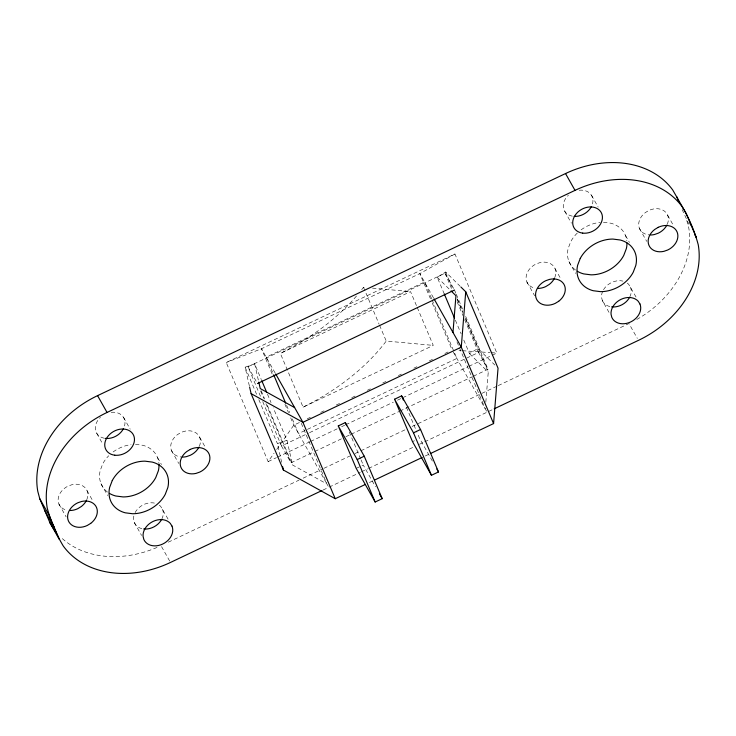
<?xml version="1.0" encoding="UTF-8"?>
<svg xmlns="http://www.w3.org/2000/svg" width="736" height="736" viewBox="0 0 736 736"><rect width="100%" height="100%" fill="white"/><g stroke="black" fill="none" stroke-linecap="round" stroke-linejoin="round"><path stroke-width="0.55" stroke-dasharray="3.68 2.76" d="M485.824 402.187L488.253 372.112L465.676 318.734M468.906 366.316L496.846 353.059L454.958 254.003L226.256 362.535L268.134 461.592L274.059 453.192M276.69 449.448L293.802 425.169L300.012 422.225M444.305 293.995L437.221 277.251L445.666 271.998L460.12 286.24M463.781 340.05L469.531 353.666L477.986 348.413L494.831 365.028M454.958 254.003L419.824 273.608L261.492 348.754L226.256 362.535M260.498 396.308L247.986 366.73L445.032 273.212L453.946 289.036M417.22 307.427L433.274 345.386L303.085 407.164L280.352 353.4L410.532 291.612L416.778 306.369M307.252 418.784L310.353 417.312M320.703 412.399L325.882 409.943M336.232 405.03L341.403 402.574M351.753 397.67L356.923 395.214M367.273 390.301L370.383 388.829M382.794 382.932L385.903 381.46M398.323 375.562L401.424 374.09M413.844 368.202L416.944 366.721M429.364 360.833L432.474 359.361M444.894 353.464L447.994 351.992M262.734 401.598L281.502 445.97L308.458 433.173M309.497 432.685L478.538 352.461L488.014 369.27L473.487 376.16M268.134 461.592L276.414 457.663M277.454 457.176L309.534 441.95M310.564 441.462L337.474 428.692M341.614 426.724L344.715 425.252M345.754 424.755L393.355 402.169M397.495 400.2L401.635 398.24M402.666 397.744L467.866 366.804M281.502 445.97L290.968 462.788L313.784 451.959M314.824 451.462L341.789 438.665M345.938 436.696L350.078 434.728M351.118 434.24L398.82 411.599M399.86 411.111L472.457 376.657M168.259 542.193L299 480.139M303.149 478.17L322.865 468.814M323.895 468.326L349.839 456.016M355.028 453.551L405.867 429.419M412.096 426.466L497.186 386.087M498.217 385.6L628.958 323.546L637.321 338.385M356.215 468.381L363.253 465.042L375.507 486.8M412.51 441.664L414.515 440.708M322.994 490.066L328.182 487.6M329.222 487.103L360.355 472.337M361.385 471.84L367.614 468.887M368.653 468.39L414.304 446.724M419.492 444.268L423.642 442.299M424.681 441.802L493.166 409.299M369.398 482.512L372.499 481.04M425.279 455.989L428.38 454.517M249.357 385.922L245.116 367.181L254.665 363.888L261.308 379.583M281.667 462.337L277.426 443.596L286.976 440.303L273.258 407.845M459.016 350.492L461.306 350.649M462.447 350.722L489.964 352.59M491.114 352.664L496.846 353.059M361.67 289.69A173.098 106.619 -22.9 0 0 363.51 287.298L366.868 287.601M372.462 288.116L410.532 291.612M303.085 407.164A173.098 106.619 -22.9 0 0 386.244 341.072L433.274 345.386M603.446 222.263L610.76 223.192A31.206 24.518 -29.4 0 1 626.842 240.773M135.479 444.351L142.793 445.28A31.206 24.518 -29.4 0 1 158.875 462.861M267.334 405.315L292.56 464.986L326.959 484.012L328.615 486.956M437.221 277.251L450.239 290.085M469.531 353.666L488.253 372.112M636.042 297.04L628.746 284.455A15.603 12.264 -29.4 0 0 626.189 282.385M168.075 519.128L160.788 506.543A15.603 12.264 -29.4 0 0 159.16 505.08M682.116 209.475L688.997 224.443M667.616 215.151L673.744 226.035M639.464 228.51L646.714 241.371M625.526 235.52L629.427 242.438M591.477 195.242L598.166 207.11M564.724 211.287L571.412 223.155M602.655 291.382A15.603 12.264 -29.4 0 0 601.56 297.353L602.324 300.509L610.126 314.355M568.965 261.584L575.653 273.452M555.027 268.585L560.593 278.475M526.875 281.943L534.676 295.789M433.476 297.841L419.824 273.608L430.45 298.733M453.183 351.891L486.947 411.81M432.363 461.067L419.548 438.325L417.358 433.145M275.144 372.986L261.492 348.754L272.55 374.928M326.398 483.018L293.802 425.169L290.702 417.846M247.986 366.73L257.462 383.539M199.649 437.239L205.786 448.123M171.506 450.598L178.747 463.459M157.559 457.599L161.46 464.526M123.51 417.33L130.198 429.198M161.552 546.627L169.906 561.458M96.756 433.375L102.884 444.259M133.842 516.046A15.603 12.264 -29.4 0 0 133.593 519.441L134.357 522.597L141.597 535.458M100.998 483.672L107.686 495.54M87.06 490.673L92.635 500.563M58.908 504.031L66.157 516.893M454.498 290.03L455.842 293.195M456.292 294.253L462.539 309.046M465.667 316.443L488.014 369.27M457.268 298.844L462.576 311.402M445.666 271.998L452.75 288.751M457.176 299.212L462.935 312.828M465.143 318.053L477.986 348.413M445.032 273.212L452.18 290.122M457.093 301.742L462.898 315.477M464.683 319.709L478.538 352.461M455.363 320.169L461.122 333.776M456.964 341.872L485.291 408.866M431.636 298.77L424.562 282.017L266.22 357.162L273.746 374.955M432.087 299.81L456.872 358.432L298.54 433.578L292.339 418.922M432.216 302.919L452.134 350.023M363.51 287.298L379.114 324.199M379.555 325.257L386.244 341.072M406.41 407.266L416.916 432.115M349.241 431.912L360.622 458.832M361.063 459.862L363.253 465.042M301.282 423.292L326.508 482.963M286.589 405.315L289.68 412.638M284.952 404.23L288.484 412.611M267.499 394.238L271.041 402.62M261.142 390.669L264.675 399.041M260.59 390.936L263.718 398.332M265.954 403.613L290.968 462.788M245.116 367.181L257.066 395.444M258.833 399.63L277.426 443.596M686.771 220.487L688.749 227.838A94.07 73.931 -29.4 0 1 636.695 319.525M286.976 440.303L292.56 464.986M254.665 363.888L258.548 381.055M667.276 224.278A15.603 12.264 -29.4 0 0 664.387 211.076A15.603 12.264 -29.4 0 0 648.756 210.514L645.279 212.63A15.603 12.264 -29.4 0 0 638.876 226.578A15.603 12.264 -29.4 0 0 649.704 234.959M199.309 446.366A15.603 12.264 -29.4 0 0 196.42 433.164A15.603 12.264 -29.4 0 0 180.789 432.602L177.312 434.718A15.603 12.264 -29.4 0 0 170.908 448.666A15.603 12.264 -29.4 0 0 181.746 457.047M162.5 509.238A15.603 12.264 -29.4 0 1 162.168 518.365M141.864 528.65A15.603 12.264 -29.4 0 1 134.357 522.597M135.093 512.642A15.603 12.264 -29.4 0 1 154.992 503.194M86.719 499.799A15.603 12.264 -29.4 0 0 71.999 484.693L68.2 486.036A15.603 12.264 -29.4 0 0 58.153 499.192A15.603 12.264 -29.4 0 0 66.415 510.085M111.21 412.326A15.603 12.264 -29.4 0 1 124.182 427.046M104.356 438.251A15.603 12.264 -29.4 0 1 100.409 417.376M107.53 492.099A31.206 24.518 -29.4 0 1 100.206 470.516L102.801 463.708A31.206 24.518 -29.4 0 1 108.744 455.731M113.105 451.959A31.206 24.518 -29.4 0 1 131.072 444.627M575.497 270.02A31.206 24.518 -29.4 0 1 568.164 248.428L570.759 241.629A31.206 24.518 -29.4 0 1 579.25 231.306M581.063 229.871A31.206 24.518 -29.4 0 1 600.153 222.41M554.686 277.711A15.603 12.264 -29.4 0 0 539.966 262.605L536.167 263.948A15.603 12.264 -29.4 0 0 526.111 277.104A15.603 12.264 -29.4 0 0 534.382 287.997M579.168 190.238A15.603 12.264 -29.4 0 1 592.14 204.958M572.323 216.163A15.603 12.264 -29.4 0 1 568.376 195.288M630.467 287.15A15.603 12.264 -29.4 0 1 630.126 296.277M609.831 306.562A15.603 12.264 -29.4 0 1 602.324 300.509M603.511 289.726A15.603 12.264 -29.4 0 1 622.96 281.106M157.035 547.428A94.07 73.931 -29.4 0 1 60.582 537.004M356.482 296.028A173.098 106.619 -22.9 0 1 280.352 353.4"/><path stroke-width="1.1" d="M452.98 332.451L455.943 295.697L451.058 290.886M460.92 287.031L465.732 291.778L461.27 347.162L493.58 423.577L430.45 453.542M493.58 423.577L498.042 368.193L465.732 291.778M39.753 498.704L49.229 515.513L59.386 539.534L49.919 522.726L39.753 498.704L37.784 491.344A94.07 73.931 -29.4 0 1 97.566 395.637L565.533 173.549A94.07 73.931 -29.4 0 1 672.741 190.008L686.081 213.274L696.247 237.296L695.134 235.318M321.963 490.553L170.467 562.451A94.07 73.931 -29.4 0 1 63.259 545.992C56.194 534.253 50.784 521.392 47.251 508.162A94.07 73.931 -29.4 0 1 107.042 412.454L575.009 190.366A94.07 73.931 -29.4 0 1 682.217 206.816C689.273 218.555 694.692 231.417 698.216 244.656A94.07 73.931 -29.4 0 1 638.434 340.363L494.206 408.811M257.462 383.539L454.498 290.03M338.266 425.932L345.294 422.593L364.246 456.21L382.196 498.668L375.158 502.007L356.215 468.381L338.266 425.932L357.208 459.549L375.158 502.007M394.56 399.216L401.598 395.876L420.541 429.493L438.49 471.951L431.452 475.29L412.51 441.664L394.56 399.216L413.503 432.832L431.452 475.29M357.208 459.549L364.246 456.21M413.503 432.832L420.541 429.493M249.605 387.026L251.105 393.631L283.415 470.046L335.248 498.723L365.258 484.481M374.569 480.056L422.17 457.47M294.639 407.597L260.25 388.571L258.796 382.131M251.105 393.631L302.928 422.308L335.248 498.723M49.919 522.726L53.231 528.264M690.046 223.312L691.168 225.29M565.533 173.549L575.009 190.366M434.028 298.825L461.27 347.162L302.928 422.308L275.696 373.971M436.816 468.979L438.49 471.951M379.408 493.718L382.196 498.668M97.566 395.637L107.042 412.454M44.832 510.71L54.308 527.528M676.614 196.466L678.73 201.471M444.305 293.995L454.48 318.072M401.598 395.876L403.346 400.016M345.294 422.593L346.61 425.693M273.746 374.955L285.697 403.218M261.749 380.632L266.616 392.15M282.661 466.744L283.415 470.046M666.88 225.115A15.603 12.264 -29.4 0 1 658.334 233.156L654.525 234.499A15.603 12.264 -29.4 0 1 650.652 234.977M198.913 447.203A15.603 12.264 -29.4 0 1 190.366 455.244L186.558 456.587A15.603 12.264 -29.4 0 1 182.684 457.065M161.764 519.202A15.603 12.264 -29.4 0 1 143.658 528.963M123.418 428.729A15.603 12.264 -29.4 0 1 105.257 438.389M158.976 463.956A31.206 24.518 -29.4 0 1 158.36 470.764L155.765 477.563A31.206 24.518 -29.4 0 1 123.087 496.929L115.773 496A31.206 24.518 -29.4 0 1 109.37 493.341M626.98 242.972A31.206 24.518 -29.4 0 1 626.327 248.676L623.732 255.475A31.206 24.518 -29.4 0 1 591.045 274.841L583.731 273.912A31.206 24.518 -29.4 0 1 577.337 271.253M554.291 278.548A15.603 12.264 -29.4 0 1 549.212 284.473L545.735 286.589A15.603 12.264 -29.4 0 1 538.062 288.411M591.385 206.641A15.603 12.264 -29.4 0 1 574.154 216.384M629.731 297.114A15.603 12.264 -29.4 0 1 611.625 306.884M55.669 531.64A94.07 73.931 -29.4 0 1 53.783 529.184M86.324 500.636A15.603 12.264 -29.4 0 1 81.254 506.561L77.768 508.677A15.603 12.264 -29.4 0 1 70.095 510.499M112.268 480.525L109.673 487.324A31.206 24.518 -29.4 0 0 125.24 512.808L132.554 513.737A31.206 24.518 -29.4 0 0 165.241 494.371L167.836 487.572A31.206 24.518 -29.4 0 0 152.269 462.088L144.955 461.159A31.206 24.518 -29.4 0 0 112.268 480.525M580.235 258.437L577.64 265.236A31.206 24.518 -29.4 0 0 593.207 290.72L600.521 291.649A31.206 24.518 -29.4 0 0 633.199 272.292L635.794 265.484A31.206 24.518 -29.4 0 0 620.227 240L612.913 239.071A31.206 24.518 -29.4 0 0 580.235 258.437M190.265 449.411L186.788 451.527A15.603 12.264 -29.4 0 0 180.973 467.415A15.603 12.264 -29.4 0 0 196.034 473.395L199.833 472.052A15.603 12.264 -29.4 0 0 209.125 454.057A15.603 12.264 -29.4 0 0 190.265 449.411M90.721 523.37L87.244 525.486A15.603 12.264 -29.4 0 1 68.384 520.849A15.603 12.264 -29.4 0 1 77.666 502.844L81.475 501.501A15.603 12.264 -29.4 0 1 96.536 507.49A15.603 12.264 -29.4 0 1 90.721 523.37M658.232 227.323L654.746 229.439A15.603 12.264 -29.4 0 0 648.94 245.327A15.603 12.264 -29.4 0 0 664.001 251.307L667.8 249.964A15.603 12.264 -29.4 0 0 677.092 231.969A15.603 12.264 -29.4 0 0 658.232 227.323M558.688 301.282L555.211 303.398A15.603 12.264 -29.4 0 1 536.351 298.761A15.603 12.264 -29.4 0 1 545.634 280.756L549.442 279.413A15.603 12.264 -29.4 0 1 564.494 285.402A15.603 12.264 -29.4 0 1 558.688 301.282M639.943 303.968L638.222 301.263A15.603 12.264 -29.4 0 0 621.083 299.322A15.603 12.264 -29.4 0 0 611.036 314.171L611.791 317.326A15.603 12.264 -29.4 0 0 630.651 321.963A15.603 12.264 -29.4 0 0 639.943 303.968M171.976 526.056L170.255 523.351A15.603 12.264 -29.4 0 0 153.116 521.41A15.603 12.264 -29.4 0 0 143.069 536.25L143.824 539.414A15.603 12.264 -29.4 0 0 162.684 544.051A15.603 12.264 -29.4 0 0 171.976 526.056M114.733 455.207A15.603 12.264 -29.4 0 0 134.21 437.11A15.603 12.264 -29.4 0 0 109.876 434.185A15.603 12.264 -29.4 0 0 114.733 455.207M582.7 233.119A15.603 12.264 -29.4 0 0 602.168 215.022A15.603 12.264 -29.4 0 0 577.843 212.097A15.603 12.264 -29.4 0 0 582.7 233.119"/></g></svg>
